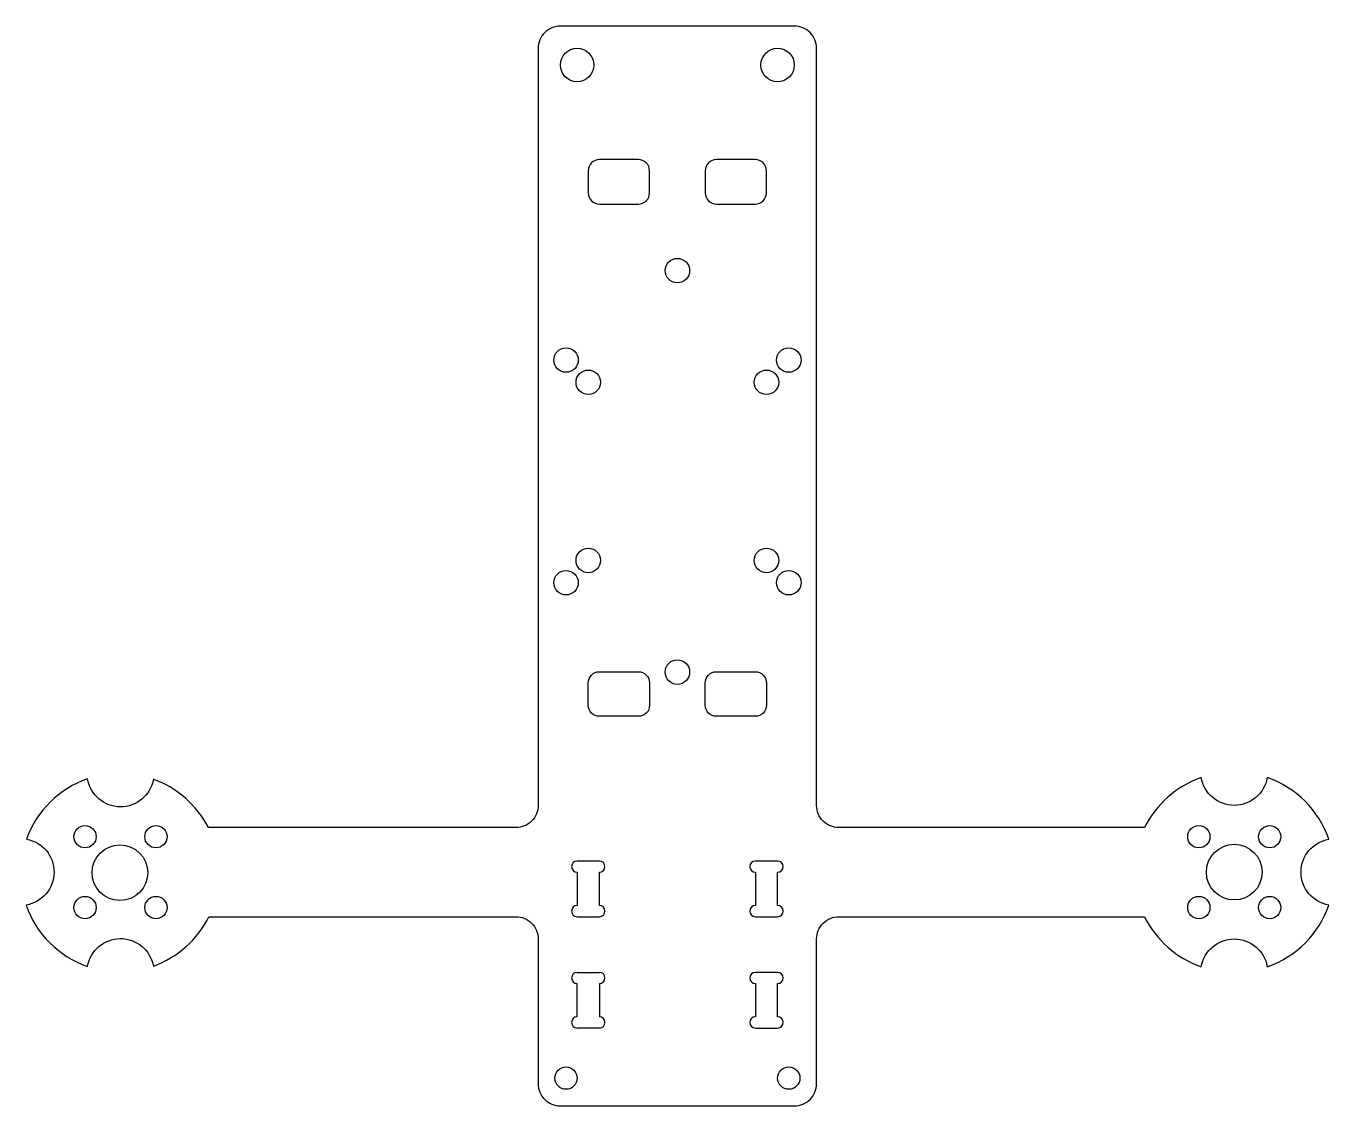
# Model space of a CAD drawing. Header units: millimetres. Extents: x -58 to 59, y -55 to 42.
import ezdxf

# ---------------------------------------------------------------- set-up
doc = ezdxf.new("R2010")
doc.units = ezdxf.units.MM
doc.layers.get('0').update_dxf_attribs({"linetype": 'CONTINUOUS'})

msp = doc.modelspace()

# ---------------------------------------------------------------- linework, layer by layer
for p, q in [((-7, -33), (-9, -33)), ((9, -33), (7, -33)), ((-9, -34), (-9, -37)), ((-7, -37), (-7, -34)), ((7, -34), (7, -37)), ((9, -37), (9, -34)), ((-9, -38), (-7, -38)), ((7, -38), (9, -38)), ((-9, -43), (-7, -43)), ((9, -43), (7, -43)), ((-9, -47), (-9, -44)), ((-7, -44), (-7, -47)), ((7, -44), (7, -47)), ((9, -47), (9, -44)), ((-7, -48), (-9, -48)), ((7, -48), (9, -48))]:
    msp.add_line(p, q)
for points in [[(-14.5, -30), (-42.11, -30, 0.191166), (-47.05, -25.66, -0.843736), (-52.96, -25.62, 0.227215), (-58.44, -31.03, -0.843736), (-58.48, -36.95, 0.230669), (-52.96, -42.47, -0.843736), (-47.05, -42.44, 0.194145), (-42.06, -38), (-41.5, -38), (-14.5, -38, -0.414214), (-12.5, -40), (-12.5, -40), (-12.5, -53, 0.414214), (-10.5, -55), (10.5, -55, 0.414214), (12.5, -53), (12.5, -40, -0.414214), (14.5, -38), (41.94, -38, 0.196301), (47.04, -42.5, -0.845154), (52.96, -42.5, 0.22914), (58.5, -36.96, -0.845154), (58.5, -31.04, 0.22914), (52.96, -25.5, -0.845154), (47.04, -25.5, 0.196301), (41.94, -30), (14.5, -30, -0.414214), (12.5, -28), (12.5, 40, 0.414214), (10.5, 42), (-10.5, 42, 0.414214), (-12.5, 40), (-12.5, -28, -0.414214)], [(-8, 29), (-8, 27, 0.414214), (-7, 26), (-3.5, 26, 0.414214), (-2.5, 27), (-2.5, 29, 0.414214), (-3.5, 30), (-7, 30, 0.414214)], [(8, 27), (8, 29, 0.414214), (7, 30), (3.5, 30, 0.414214), (2.5, 29), (2.5, 27, 0.414214), (3.5, 26), (7, 26, 0.414214)], [(-8, -19), (-8, -17, -0.414214), (-7, -16), (-3.5, -16, -0.414214), (-2.5, -17), (-2.5, -19, -0.414214), (-3.5, -20), (-7, -20, -0.414214)], [(8, -17), (8, -19, -0.414214), (7, -20), (3.5, -20, -0.414214), (2.5, -19), (2.5, -17, -0.414214), (3.5, -16), (7, -16, -0.414214)]]:
    msp.add_lwpolyline(points, format="xyb", close=True)
for centre, radius in [((-9, 38.5), 1.5), ((9, 38.5), 1.5), ((0, 20.03), 1.1), ((-10, 12), 1.1), ((10, 12), 1.1), ((-8, 10), 1.1), ((8, 10), 1.1), ((-8, -6), 1.1), ((8, -6), 1.1), ((-10, -8), 1.1), ((10, -8), 1.1), ((0, -16.03), 1.1), ((-53.18, -30.82), 1), ((-46.82, -30.82), 1), ((46.82, -30.82), 1), ((53.18, -30.82), 1), ((-50.05, -34.05), 2.5), ((50, -34), 2.5), ((-53.18, -37.18), 1), ((-46.82, -37.18), 1), ((46.82, -37.18), 1), ((53.18, -37.18), 1), ((-10, -52.5), 1), ((10, -52.5), 1)]:
    msp.add_circle(centre, radius)
for centre, start, end in [((-9, -33.5), 90, 270), ((-7, -33.5), -90, 90), ((7, -33.5), 90, 270), ((9, -33.5), -90, 90), ((-9, -37.5), 90, 270), ((-7, -37.5), -90, 90), ((7, -37.5), 90, 270), ((9, -37.5), -90, 90), ((-9, -43.5), 90, 270), ((-7, -43.5), -90, 90), ((7, -43.5), 90, 270), ((9, -43.5), -90, 90), ((-9, -47.5), 90, 270), ((-7, -47.5), -90, 90), ((7, -47.5), 90, 270), ((9, -47.5), -90, 90)]:
    msp.add_arc(centre, 0.5, start, end)

doc.saveas('drawing.dxf')
